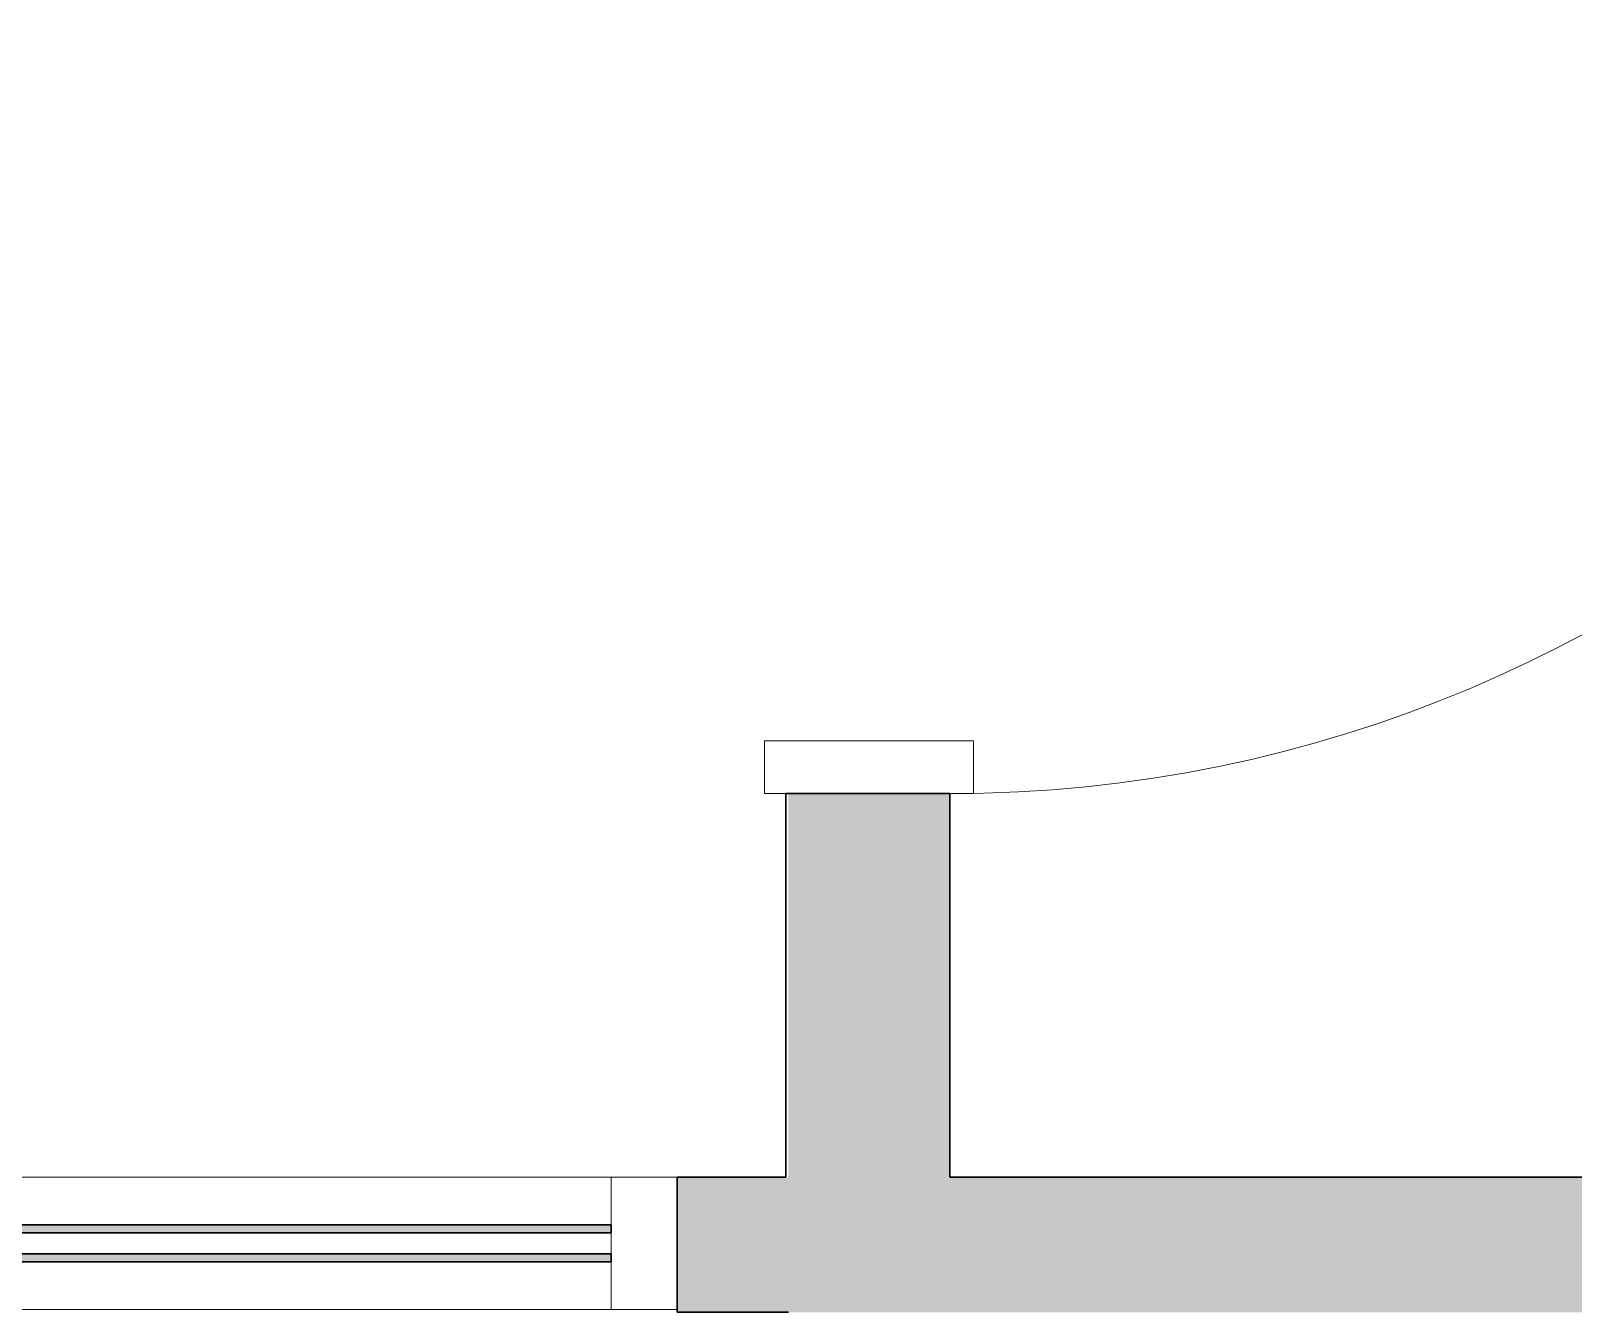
# Model space of a CAD drawing. Header units: millimetres. Extents: x 79795 to 317870, y -36033 to 97293.
# Drawn here: x 201276 to 202442, y 13505 to 14474 of the extents above; entities that cross this region are included whole.
import ezdxf

# ---------------------------------------------------------------- set-up
doc = ezdxf.new("R2010")
doc.units = ezdxf.units.MM
doc.header["$MEASUREMENT"] = 0
for name, color, linetype, lineweight in [('CSM-STL-XX-ZZ-M3-A-XXXX-00001_detached _19_04_21__rvt-1-Level 4$0$A-DOOR', 4, 'CONTINUOUS', 9), ('CSM-STL-XX-ZZ-M3-A-XXXX-00001_detached _19_04_21__rvt-1-Level 4$0$A-DOOR-FRAM', 31, 'CONTINUOUS', 18), ('CSM-STL-XX-ZZ-M3-A-XXXX-00001_detached _19_04_21__rvt-1-Level 4$0$A-GLAZ-CURT', 7, 'CONTINUOUS', 9), ('CSM-STL-XX-ZZ-M3-A-XXXX-00001_detached _19_04_21__rvt-1-Level 4$0$A-GLAZ-CWMG', 7, 'CONTINUOUS', 9), ('CSM-STL-XX-ZZ-M3-A-XXXX-00001_detached _19_04_21__rvt-1-Level 4$0$A-WALL', 7, 'CONTINUOUS', 9), ('CSM-STL-XX-ZZ-M3-A-XXXX-00001_detached _19_04_21__rvt-1-Level 4$0$A-WALL-PATT', 7, 'CONTINUOUS', 9), ('CSM-STL-XX-ZZ-M3-A-XXXX-00001_detached _19_04_21__rvt-1-Level 4$0$I-WALL', 7, 'CONTINUOUS', 9)]:
    doc.layers.add(name, color=color, linetype=linetype, lineweight=lineweight)

msp = doc.modelspace()

# ---------------------------------------------------------------- hatches: boundary and pattern name
at = {"layer": 'CSM-STL-XX-ZZ-M3-A-XXXX-00001_detached _19_04_21__rvt-1-Level 4$0$A-GLAZ-CURT'}
h = msp.add_hatch(color=256, dxfattribs=at)
h.paths.add_polyline_path([(201714.8, 13543.3), (201714.8, 13549.3), (200948.8, 13549.3), (200948.8, 13543.3), (201043.5, 13543.3)], flags=0)
h.paths.add_polyline_path([(201043.5, 13565.3), (201714.8, 13565.3), (201714.8, 13571.3), (200948.8, 13571.3), (200948.8, 13565.3)], flags=0)
at = {"layer": 'CSM-STL-XX-ZZ-M3-A-XXXX-00001_detached _19_04_21__rvt-1-Level 4$0$A-WALL-PATT'}
h = msp.add_hatch(color=256, dxfattribs=at)
h.paths.add_polyline_path([(201970.8, 13607.3), (201970.8, 13897.3), (201848.8, 13897.3), (201848.8, 13607.3)], flags=0)
h.paths.add_polyline_path([(201848.8, 14907.3), (201970.8, 14907.3), (201970.8, 15209.3), (201848.8, 15209.3)], flags=0)
h = msp.add_hatch(color=256, dxfattribs=at)
h.paths.add_polyline_path([(201764.8, 13505.3), (201848.8, 13505.3), (201848.8, 13607.3), (201764.8, 13607.3)], flags=0)
h.paths.add_polyline_path([(197648.1, 13505.3), (198248.8, 13505.3), (198248.8, 13607.3), (197648.1, 13607.3)], flags=0)
h = msp.add_hatch(color=256, dxfattribs=at)
h.paths.add_polyline_path([(206602.8, 13505.3), (206602.8, 13607.3), (206383.3, 13607.3), (206383.3, 13505.3), (206500.8, 13505.3)], flags=0)
h.paths.add_polyline_path([(201848.8, 13505.3), (205373.3, 13505.3), (205373.3, 13607.3), (201848.8, 13607.3)], flags=0)

# ---------------------------------------------------------------- linework, layer by layer
at = {"layer": 'CSM-STL-XX-ZZ-M3-A-XXXX-00001_detached _19_04_21__rvt-1-Level 4$0$A-DOOR'}
msp.add_arc((201970.8, 14907.3), 1010, 270, 0, dxfattribs=at)
at = {"layer": 'CSM-STL-XX-ZZ-M3-A-XXXX-00001_detached _19_04_21__rvt-1-Level 4$0$A-DOOR-FRAM', "lineweight": 20}
for p, q in [((201830.8, 13937.3), (201988.8, 13937.3)), ((201830.8, 13897.3), (201830.8, 13937.3)), ((201988.8, 13937.3), (201988.8, 13897.3)), ((201848.8, 13897.3), (201830.8, 13897.3)), ((201988.8, 13897.3), (201970.8, 13897.3))]:
    msp.add_line(p, q, dxfattribs=at)
at = {"layer": 'CSM-STL-XX-ZZ-M3-A-XXXX-00001_detached _19_04_21__rvt-1-Level 4$0$A-GLAZ-CURT', "lineweight": 30}
for p, q in [((201714.8, 13571.3), (200948.8, 13571.3)), ((200948.8, 13565.3), (201714.8, 13565.3)), ((201714.8, 13565.3), (201714.8, 13571.3)), ((201714.8, 13549.3), (200948.8, 13549.3)), ((200948.8, 13543.3), (201714.8, 13543.3)), ((201714.8, 13543.3), (201714.8, 13549.3))]:
    msp.add_line(p, q, dxfattribs=at)
at = {"layer": 'CSM-STL-XX-ZZ-M3-A-XXXX-00001_detached _19_04_21__rvt-1-Level 4$0$A-GLAZ-CWMG'}
for p, q in [((201714.8, 13607.3), (200948.8, 13607.3)), ((201714.8, 13507.3), (200948.8, 13507.3))]:
    msp.add_line(p, q, dxfattribs=at)
at = {"layer": 'CSM-STL-XX-ZZ-M3-A-XXXX-00001_detached _19_04_21__rvt-1-Level 4$0$A-GLAZ-CWMG', "lineweight": 20, "extrusion": (0, 0, -1)}
for p, q in [((201764.8, 13607.3), (201714.8, 13607.3)), ((201714.8, 13607.3), (201714.8, 13507.3)), ((201764.8, 13507.3), (201764.8, 13607.3)), ((201714.8, 13507.3), (201764.8, 13507.3))]:
    msp.add_line(p, q, dxfattribs=at)
at = {"layer": 'CSM-STL-XX-ZZ-M3-A-XXXX-00001_detached _19_04_21__rvt-1-Level 4$0$A-WALL', "lineweight": 30}
for p, q in [((201970.8, 13897.3), (201848.8, 13897.3)), ((201970.8, 13607.3), (201970.8, 13897.3))]:
    msp.add_line(p, q, dxfattribs=at)
at = {"layer": 'CSM-STL-XX-ZZ-M3-A-XXXX-00001_detached _19_04_21__rvt-1-Level 4$0$I-WALL', "lineweight": 30}
for p, q in [((201848.8, 13897.3), (201846.8, 13897.3)), ((201846.8, 13897.3), (201846.8, 13607.3)), ((201846.8, 13607.3), (201764.8, 13607.3)), ((201764.8, 13607.3), (201764.8, 13505.3)), ((205373.3, 13607.3), (201970.8, 13607.3)), ((201764.8, 13505.3), (201848.8, 13505.3))]:
    msp.add_line(p, q, dxfattribs=at)

doc.saveas('drawing.dxf')
